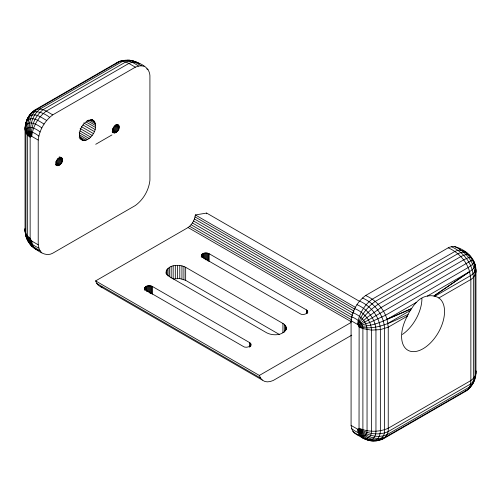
<?xml version="1.0" encoding="UTF-8"?>
<svg xmlns="http://www.w3.org/2000/svg" width="501" height="501" viewBox="0 0 501 501"><rect width="100%" height="100%" fill="white"/><g stroke="black" fill="none" stroke-linecap="round" stroke-linejoin="round"><path stroke-width="0.75" d="M41.821 252.767C39.498 250.732 38.64 247.745 38.214 244.801L31.425 240.843L30.141 238.307L30.141 137.224C22.532 132.796 24.969 123.446 28.338 117.209L30.116 115.731L32.189 112.55L34.87 109.988L117.478 62.293C124.605 58.035 132.458 61.667 138.489 66.082L141.426 65.794L144.069 66.307M351.082 320.684L357.877 324.642L359.129 326.802C376.514 331.155 392.997 321.097 408.196 314.384L407.3 316.181A30.379 17.535 -60 0 0 408.077 350.343A30.379 17.535 -60 0 0 438.056 333.033A30.379 17.535 -60 0 0 438.832 297.976L470.859 279.489C477.998 275.262 476.601 265.737 472.938 259.656C468.892 252.949 461.377 248.083 453.925 246.467C451.958 246.605 450.03 246.861 448.238 247.801L365.63 295.496C357.608 301.408 352.197 310.783 351.082 320.684L351.082 425.437L351.702 428.674L352.923 431.367L354.689 433.396L363.419 438.438L368.216 440.103L370.383 440.022L374.003 440.755L376.17 439.953L379.965 439.746L383.522 438.707L466.13 391.012C470.326 388.131 473.708 383.753 473.351 378.412L473.351 277.329C472.906 263.877 463.506 251.965 451.357 246.717M38.214 244.801L38.214 140.055L31.425 136.166C30.912 126.183 35.089 115.781 43.13 109.656L125.738 61.967L128.976 60.934L132.151 60.759L141.426 65.794M26.002 122.545C25.232 127.605 27.179 132.64 30.267 136.591L30.141 137.224M62.393 160.483C62.938 154.609 55.624 158.949 56.031 162.693C55.486 168.568 62.807 164.228 62.393 160.483L58.404 158.178M93.311 120.309C83.943 117.635 74.067 135.376 83.078 140.618C92.084 140.812 100.776 125.068 91.984 119.539M119.132 127.724C119.676 121.849 112.356 126.189 112.769 129.934C112.224 135.809 119.545 131.469 119.132 127.724L115.136 125.419M25.05 130.128C24.781 121.693 29.039 112.149 37.312 109.08L119.927 61.391L122.714 61.279L126.064 60.277M26.065 123.459L27.016 119.301L28.338 117.209M464.295 391.688C470.076 388.876 475.048 382.739 475.073 376.013L475.073 274.93C474.672 262.299 465.68 251.283 454.294 246.423M351.082 425.437L357.877 429.326L359.035 428.894L359.129 326.802M26.002 234.7L25.833 236.203C27.217 240.605 29.778 244.657 33.329 247.632C39.04 251.295 45.723 257.157 52.762 253.199L135.37 205.504C143.392 199.592 148.803 190.217 149.918 180.316L149.918 75.563C149.492 66.827 139.967 63.145 132.784 60.897L134.03 61.535M31.732 136.31C32.847 126.409 38.258 117.034 46.274 111.116L128.889 63.427L132.001 62.337L134.938 62.049L137.581 62.562M38.214 140.055C39.328 130.147 44.739 120.779 52.762 114.861L135.37 67.165L138.489 66.082M351.777 335.138L273.227 380.484L270.108 381.568L267.177 381.862L264.534 381.349L98.553 285.52L96.793 283.491L95.622 280.911L188.075 227.535C192.083 224.58 194.789 219.889 195.346 214.942L206.65 213.069L359.555 301.351M206.537 213.814L206.65 213.069M357.57 324.429C358.678 314.528 364.095 305.153 372.111 299.241L454.726 251.546C459.63 248.753 465.798 250.669 468.923 255.04M144.595 288.363C145.459 285.238 150.012 285.226 152.423 286.491L249.692 342.646C253.901 346.053 245.734 348.696 243.204 346.385L145.941 290.229L144.595 288.363L144.595 289.897M166.088 273.521C166.157 264.384 179.515 263.852 185.658 267.302L282.921 323.458C285.201 324.642 286.697 327.078 286.278 329.677M201.333 255.604C202.197 252.485 206.75 252.473 209.161 253.731L306.424 309.887C310.639 313.3 302.472 315.937 299.942 313.632L202.68 257.476L201.333 255.604L201.333 257.138M286.278 328.136C284.123 335.939 272.751 335.964 266.714 332.814L169.444 276.658L166.958 274.517L166.088 271.98M31.125 240.568L30.642 244.626L31.4 245.847L32.784 246.448M28.162 118.555C30.555 107.108 43.668 112.481 49.643 117.378M471.479 384.774L472.662 383.791L473.37 381.687M357.877 324.642C360.814 315.235 367.258 307.075 375.262 301.414L457.87 253.719L460.87 252.554L463.569 252.097L465.861 252.372C471.679 257.339 475.674 264.678 475.95 272.387M358.177 324.917C363.043 316.507 370.258 309.605 378.286 304.22L460.895 256.525C463.538 255.391 466.782 253.562 469.6 255.153L473.47 260.971M32.114 112.831L32.859 111.654L35.571 110.088M30.267 136.591L31.425 136.166M474.222 379.677L475.712 376.151L475.95 370.872C475.806 375.349 475.411 380.065 472.662 383.791M26.202 121.925L26.897 120.86M474.798 379.075L473.057 381.731L470.545 384.023L387.937 431.718C378.612 435.62 367.515 434.035 359.129 428.599M30.849 240.242L29.321 243.048L29.622 243.718L30.617 243.862M359.035 326.408C368.755 326.395 378.343 323.602 387.016 319.344L411.615 308.541A29.703 21.38 -77.2 0 1 416.124 302.635L417.784 300.932A26.954 21.061 87.7 0 1 426.739 296.172L429.607 295.753A29.885 21.512 -77.1 0 1 433.791 296.016L469.625 271.648C471.929 269.926 475.136 268.035 475.167 264.797L473.783 261.603L474.215 262.192L472.662 264.371L468.141 267.565L385.526 315.261L369.719 322.525L358.891 326.007M358.453 325.249L366.882 317.609L381.073 307.551L463.688 259.856L468.717 257.539L470.383 257.138L471.378 257.282L471.679 257.952M28.826 116.42L29.847 115.455M472.174 384.58L469.625 386.985L387.016 434.68C377.585 438.513 366.5 435.419 359.035 428.894M115.474 63.959C122.363 58.567 132.608 59.281 139.829 63.859M95.729 144.294L111.936 134.938M28.062 241.344L30.611 239.873M95.622 280.911L259.355 375.437L351.126 322.45M358.691 325.612L472.838 259.718M416.337 302.416L387.016 319.344L388.244 327.184L388.244 428.261C389.095 435.901 382.125 441.331 374.93 440.723M427.334 296.066L469.625 271.648C466.525 260.921 458.352 252.322 448.238 247.801M387.937 323.37L410.645 310.257L411.534 308.685L387.016 319.344C383.91 308.616 375.744 300.018 365.63 295.496M358.891 429.125C365.304 436.421 376.113 440.817 385.526 437.041L468.141 389.346L469.625 386.985L470.545 384.023L470.859 380.566L470.859 279.489L469.625 271.648L433.916 296.041L434.874 296.273L470.545 275.675C474.672 273.364 477.221 268.498 474.635 264.171M407.3 316.181L388.244 327.184L380.359 329.614L371.454 330.121L362.893 328.625L359.161 327.178M383.108 438.438L381.073 439.609L378.286 439.721M279.545 334.568L185.658 280.36L179.79 278.55L173.164 278.925L173.164 265.868M30.411 239.478L28.438 239.628L27.217 239.397L26.785 238.808M370.753 440.135L368.849 440.247C376.414 443.404 385.576 438.4 384.511 429.701L384.511 328.625C384.067 315.173 374.66 303.262 362.511 298.007M126.997 60.245L129.471 60.145L132.151 60.759M374.003 440.755C366.907 441.162 357.651 437.498 357.57 429.182M38.903 250.575C32.145 248.051 26.365 241.238 25.927 233.754L25.927 132.671C25.839 123.315 36.335 128.657 40.055 132.001M100.801 286.816L101.96 287.042M356.931 434.693L357.927 434.887M363.419 438.438L365.398 438.82M30.267 239.077L26.509 237.468L25.833 236.203L25.05 231.205L25.05 127.53M359.161 428.261C368.291 432.25 379.113 432.25 388.244 428.261L470.859 380.566L473.351 378.412L475.073 376.013L475.95 373.47L475.95 269.795L475.512 268.517M368.216 440.103C363.444 438.243 360.062 434.041 358.177 429.388M146.78 68.888L148.077 69.633M135.37 67.165L128.889 63.427L125.738 61.967L122.714 61.279L40.105 108.974C32.07 115.224 29.208 126.371 31.125 136.097M117.315 124.423L118.643 125.194M116.952 124.517L118.944 125.67M115.806 124.342L119.132 126.265M115.869 125.037L119.194 126.96M114.291 125.845L118.944 128.532M113.99 126.665L118.643 129.352M113.589 127.467L118.242 130.154M113.094 128.212L117.754 130.905M112.537 128.882L117.19 131.575M112.593 129.834L116.583 132.139M112.625 130.655L115.95 132.571M112.656 131.331L115.318 132.865M91.658 119.607L94.32 121.142M112.712 131.851L114.71 133.003M112.155 131.832L114.147 132.984M112.33 132.032L113.658 132.803M90.412 119.639L95.071 122.332M88.877 119.977L95.528 123.816M87.036 120.559L95.685 125.557M86.216 122.094L95.528 127.467M83.761 122.964L95.071 129.49M83.009 125.012L94.32 131.544M81.337 126.628L93.311 133.542M80.11 128.5L92.084 135.414M52.762 114.861C47.971 112.305 43.124 108.21 37.312 109.08C29.34 115.349 27.743 126.91 30.849 136.109M80.041 130.943L90.681 137.092M79.183 132.74L89.165 138.501M79.596 134.982L87.581 139.591M79.346 136.485L86.003 140.324M79.158 137.6L84.481 140.668M79.753 138.696L83.078 140.618M46.706 120.478C41.796 117.879 36.003 112.794 30.116 115.731C27.01 122.175 27.661 129.828 30.611 136.197M359.574 301.107C370.965 305.967 379.958 316.983 380.359 329.614L380.359 430.697C380.315 434.167 379.288 438.006 376.17 439.953C369.037 439.421 362.737 435.031 358.691 429.288M44.063 124.041C39.379 121.411 32.258 115.562 27.16 120.71C26.127 126.127 27.599 131.7 30.411 136.36M356.931 304.671C367.202 308.973 375.618 318.68 375.95 330.121L375.95 431.204C376.026 434.862 374.353 439.208 370.383 440.022C365.173 438.206 361.083 434.148 358.453 429.382M195.346 214.942L355.691 307.514M41.821 127.93C37.469 124.592 27.01 118.618 25.25 127.924L26.071 131.037L27.737 134.061L30.173 136.886M354.689 308.566C363.507 312.186 371.21 320.183 371.454 330.121L371.454 431.204C372.018 435.726 367.696 440.147 363.175 438.068L360.895 435.801L359.104 432.845L357.877 429.326M195.033 216.92L354.702 309.104M194.426 218.962L354.094 311.146M352.923 312.637C359.968 315.517 366.889 321.442 367.045 329.614L367.045 430.697C367.139 440.053 356.637 434.711 352.923 431.367M193.543 220.997L353.211 313.181M192.422 222.945L352.767 315.524M38.834 136.097C36.523 134.174 27.993 128.256 27.649 135.07L27.649 236.153C27.737 242.365 33.943 245.772 38.834 248.045M351.702 316.726C356.599 318.999 362.805 322.406 362.893 328.625L362.893 429.701C362.549 436.521 354.019 430.597 351.702 428.674M191.1 224.73L352.122 317.69M189.629 226.277L351.333 319.632M188.075 227.535L351.126 321.673M60.577 157.182L61.911 157.953M59.55 156.888L62.205 158.422M59.068 157.101L62.393 159.024M59.131 157.796L62.456 159.713M57.552 158.604L62.205 161.291M57.252 159.424L61.911 162.111M56.851 160.22L61.504 162.913M56.356 160.971L61.016 163.658M55.799 161.641L60.452 164.328M55.855 162.587L59.844 164.892M55.887 163.414L59.212 165.33M55.918 164.09L58.579 165.624M55.974 164.61L57.972 165.762M56.081 164.973L57.415 165.737M55.592 164.791L56.92 165.555M40.055 250.732L32.077 245.96L31.431 243.668L31.425 240.843M96.793 283.491L260.52 378.017L262.286 380.046M30.173 238.683C25.67 237.255 24.768 232.727 25.05 228.613C24.461 232.589 27.048 236.115 30.141 238.307M438.832 297.976L438.193 297.581A30.411 19.195 -65.1 0 0 434.874 296.273M465.667 251.978L466.988 253.506M459.179 248.239L460.062 249.254M35.333 249.022L33.567 246.987L32.352 244.3L31.732 241.062M259.355 375.437L260.52 378.017M307.683 311.24L307.683 312.781M307.42 310.745L307.42 313.05M307 310.288L307 313.363M306.424 309.887L306.424 313.726M286.058 326.846L286.058 329.921M285.407 325.606L285.407 330.979M284.349 324.46L284.349 332.144M282.921 323.458L282.921 332.677M250.945 343.999L250.945 345.533M250.682 343.504L250.682 346.573M250.262 343.047L250.262 346.116M249.692 342.646L249.692 347.256M209.161 253.731L209.161 261.416M208.466 253.4L208.466 261.084M207.677 253.155L207.677 260.839M206.813 253.005L206.813 259.919M205.917 252.955L205.917 259.869M205.028 253.005L205.028 259.155M204.164 253.155L204.164 258.535M203.375 253.4L203.375 258.009M202.68 253.731L202.68 257.57M202.11 254.132L202.11 257.207M201.684 254.589L201.684 256.894M201.421 255.084L201.421 256.625M185.658 267.302L185.658 280.36M183.917 266.482L183.917 279.539M181.938 265.868L181.938 278.925M179.79 265.492L179.79 278.55M177.554 265.361L177.554 278.424M175.312 265.492L175.312 278.55M171.185 266.482L171.185 277.999M169.444 267.302L169.444 276.521M168.023 268.304L168.023 275.988M166.958 269.45L166.958 274.824M166.307 270.69L166.307 273.765M152.423 286.491L152.423 294.168M151.728 286.159L151.728 293.843M150.939 285.914L150.939 293.599M150.075 285.764L150.075 293.448M149.185 285.714L149.185 292.628M148.29 285.764L148.29 291.908M147.426 285.914L147.426 291.294M146.636 286.159L146.636 291.538M145.941 286.491L145.941 290.329M145.371 286.891L145.371 289.96M144.946 287.349L144.946 289.653M144.683 287.843L144.683 290.148M408.077 314.309A30.386 19.464 -65.2 0 1 410.544 310.157M421.93 298.464A30.379 17.535 -60 0 1 402.378 334.455"/></g></svg>
